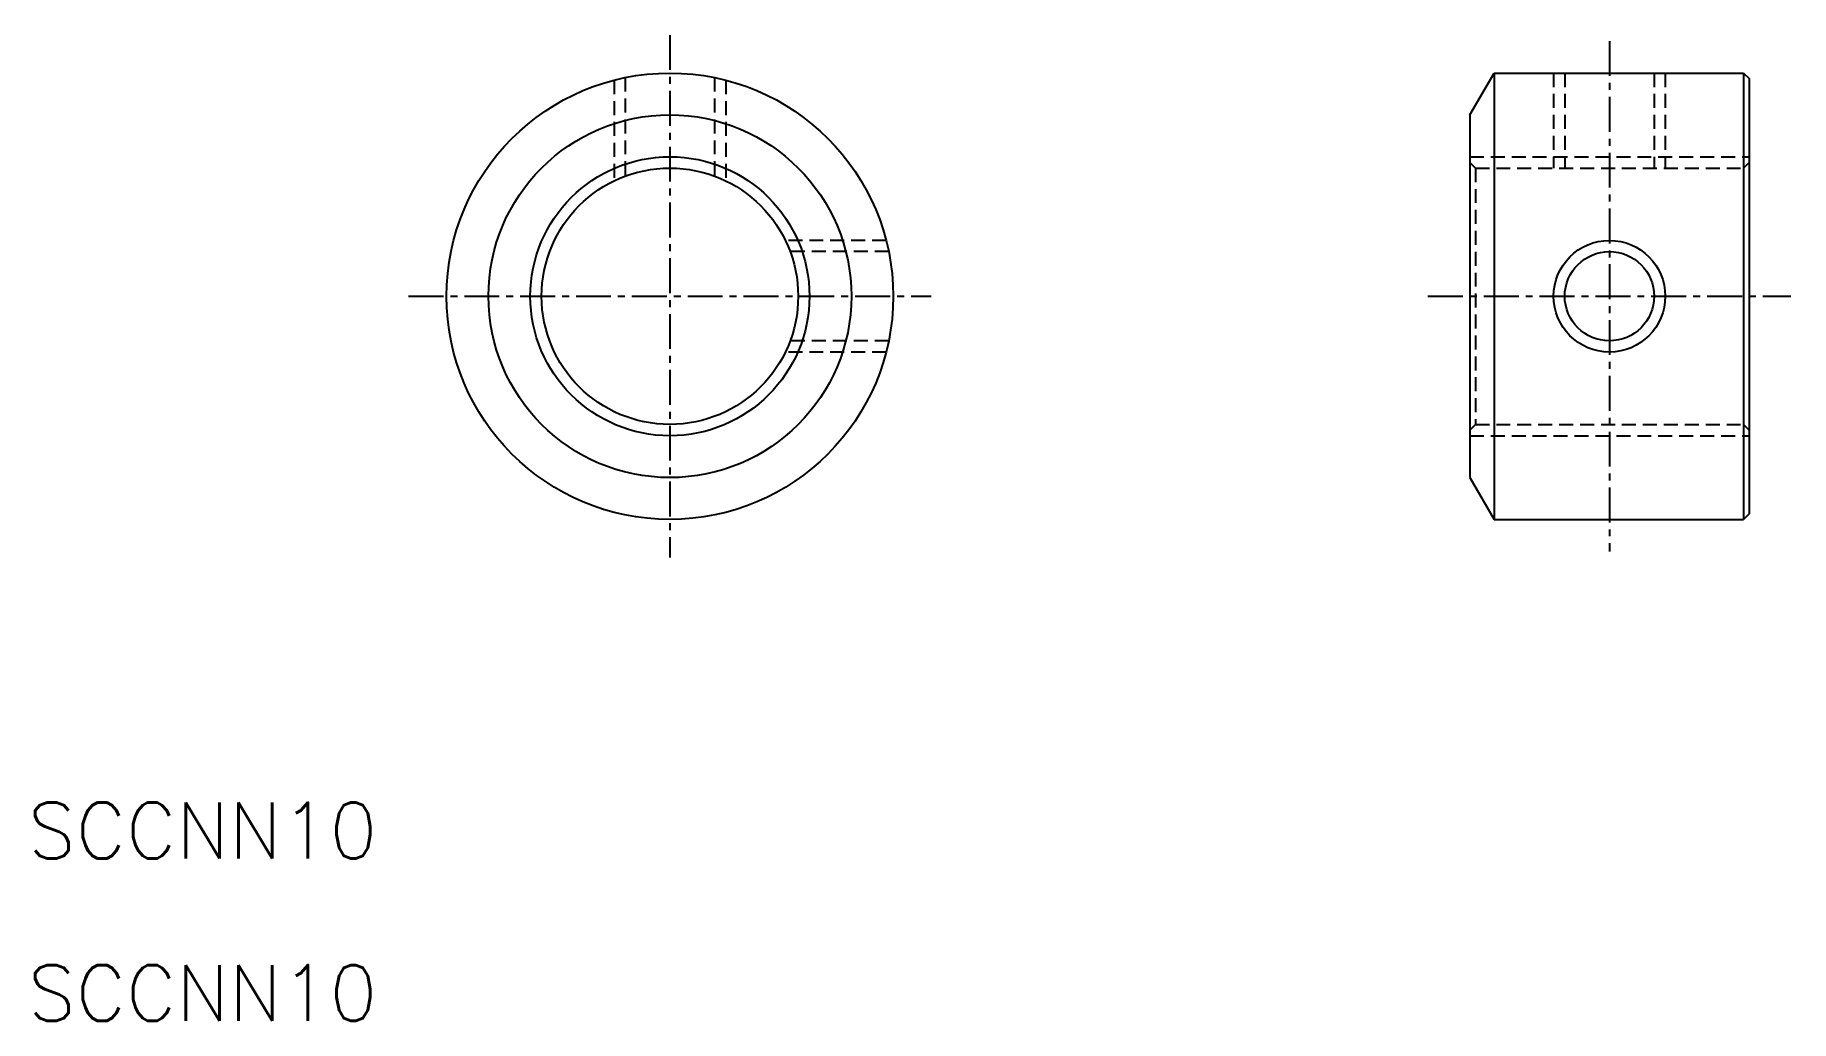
# Model space of a CAD drawing. Extents: x 496.8 to 559.6, y 61.2 to 96.6.
import ezdxf

# ---------------------------------------------------------------- set-up
doc = ezdxf.new("R2010")
doc.units = 0
doc.linetypes.add('CENTER', pattern=[2, 1.25, -0.25, 0.25, -0.25])
doc.linetypes.add('DASHED', pattern=[0.75, 0.5, -0.25])
doc.layers.get('0').update_dxf_attribs({"linetype": 'CONTINUOUS'})
doc.layers.add('CENTER', color=1, linetype='CENTER')
doc.styles.get("Standard").update_dxf_attribs({"font": 'txt.shx', "bigfont": 'bigfont.shx'})

msp = doc.modelspace()

# ---------------------------------------------------------------- linework, layer by layer
at = {"color": 3, "linetype": 'DASHED'}
for p, q in [((517.892, 95.035), (517.892, 91.503)), ((521.092, 95.035), (521.092, 91.503)), ((551.146, 95.197), (551.146, 91.791)), ((551.546, 95.197), (551.546, 91.791)), ((554.746, 95.197), (554.746, 91.791)), ((555.146, 95.197), (555.146, 91.791)), ((517.492, 94.943), (517.492, 91.333)), ((521.492, 94.943), (521.492, 91.333)), ((548.146, 92.197), (558.146, 92.197)), ((548.346, 91.791), (548.146, 91.991)), ((550.646, 92.197), (550.646, 92.197)), ((551.146, 92.197), (551.146, 92.197)), ((557.946, 91.791), (558.146, 91.991)), ((548.346, 91.791), (557.946, 91.791)), ((548.346, 91.791), (548.346, 82.603)), ((557.946, 91.791), (557.946, 82.603)), ((527.237, 89.197), (523.627, 89.197)), ((527.33, 88.797), (523.798, 88.797)), ((527.33, 85.597), (523.798, 85.597)), ((527.237, 85.197), (523.627, 85.197)), ((548.346, 82.603), (548.146, 82.403)), ((548.346, 82.603), (557.946, 82.603)), ((557.946, 82.603), (558.146, 82.403)), ((548.146, 82.197), (558.146, 82.197)), ((550.646, 82.197), (550.646, 82.197)), ((551.146, 82.197), (551.146, 82.197))]:
    msp.add_line(p, q, dxfattribs=at)
at = {"color": 7, "linetype": 'CONTINUOUS'}
for p, q in [((548.146, 93.697), (549.012, 95.197)), ((549.012, 95.197), (549.012, 79.197)), ((549.012, 95.197), (557.946, 95.197)), ((557.946, 95.197), (558.146, 94.997)), ((557.946, 95.197), (557.946, 79.197)), ((558.146, 94.997), (558.146, 79.397)), ((548.146, 93.697), (548.146, 80.697)), ((548.146, 80.697), (549.012, 79.197)), ((558.146, 79.397), (557.946, 79.197)), ((549.012, 79.197), (557.946, 79.197))]:
    msp.add_line(p, q, dxfattribs=at)
for centre, radius in [((519.492, 87.197), 8), ((519.492, 87.197), 6.5), ((519.492, 87.197), 4.594), ((553.146, 87.197), 1.6)]:
    msp.add_circle(centre, radius, dxfattribs=at)
at = {"color": 3, "linetype": 'CONTINUOUS'}
for centre, radius in [((519.492, 87.197), 5), ((553.146, 87.197), 2)]:
    msp.add_circle(centre, radius, dxfattribs=at)
at = {"layer": 'CENTER', "color": 1, "linetype": 'CENTER'}
for p, q in [((519.492, 96.558), (519.492, 77.837)), ((553.146, 96.342), (553.146, 78.052)), ((510.131, 87.197), (528.852, 87.197)), ((546.646, 87.197), (559.646, 87.197))]:
    msp.add_line(p, q, dxfattribs=at)

# ---------------------------------------------------------------- texts
at = {"color": 7, "linetype": 'CONTINUOUS'}
for p in [(496.497, 67.047), (496.497, 61.223)]:
    msp.add_text('SCCNN10', height=2, dxfattribs=at).set_placement(p)

doc.saveas('drawing.dxf')
